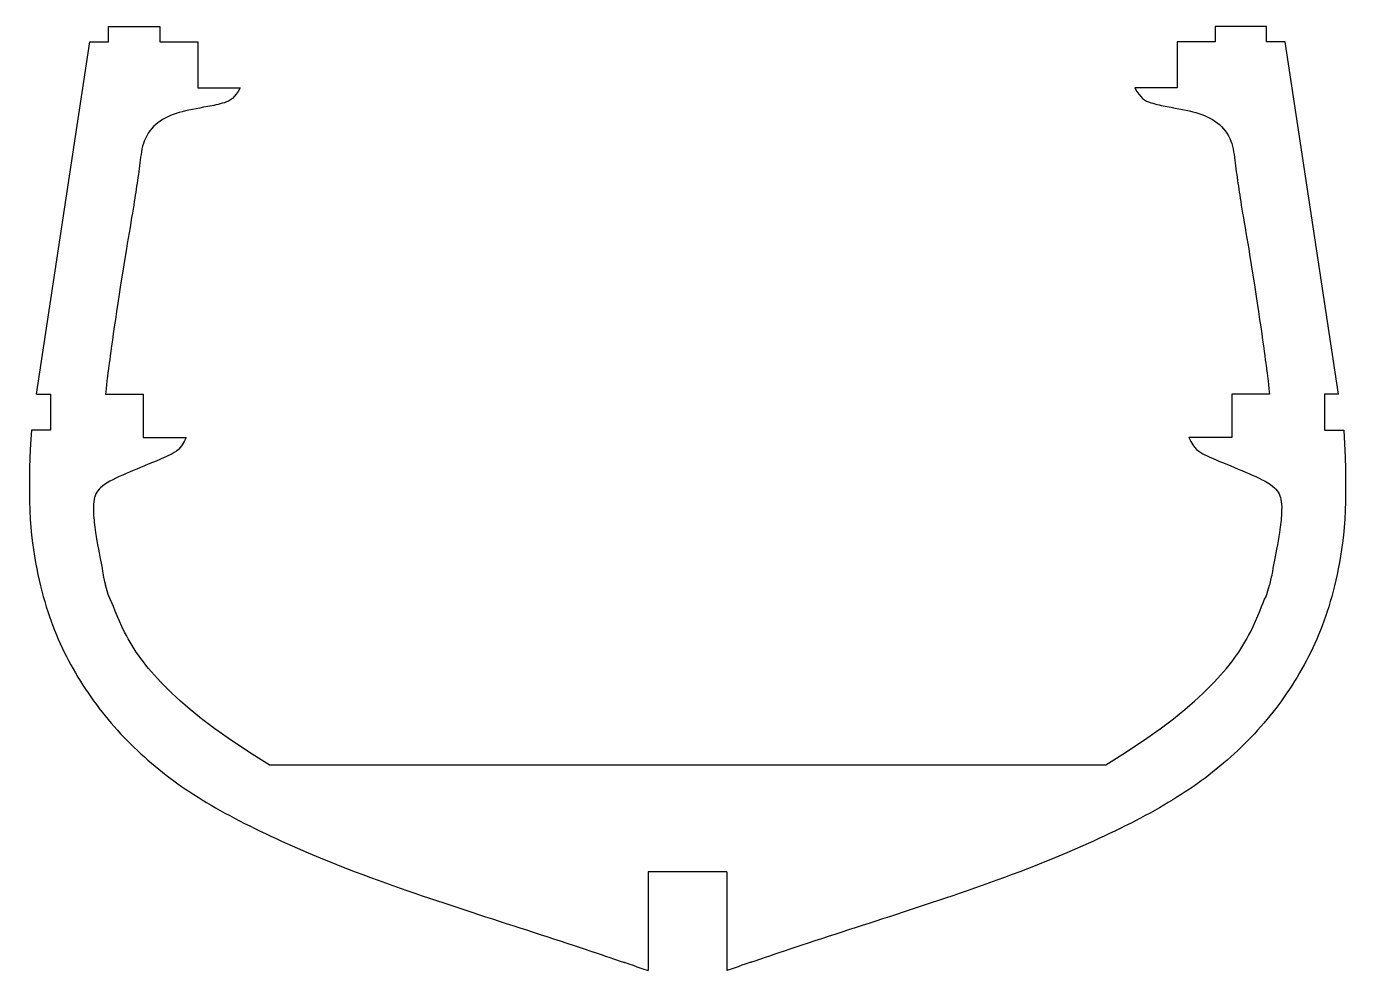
# Model space of a CAD drawing. Header units: millimetres. Extents: x -25 to 109, y -21 to 75.
import ezdxf

# ---------------------------------------------------------------- set-up
doc = ezdxf.new("R2010")
doc.units = ezdxf.units.MM

msp = doc.modelspace()

# ---------------------------------------------------------------- linework, layer by layer
at = {"color": 7, "linetype": 'Continuous'}
for p, q in [((-16.3, 73.31), (-16.3, 74.88)), ((-16.3, 74.88), (-11.1, 74.88)), ((-11.1, 74.88), (-11.1, 73.31)), ((95.89, 74.88), (95.89, 73.31)), ((101.08, 74.88), (95.89, 74.88)), ((101.08, 73.31), (101.08, 74.88)), ((-23.6, 37.59), (-18.2, 73.31)), ((-18.2, 73.31), (-16.3, 73.31)), ((-11.1, 73.31), (-7.25, 73.31)), ((-7.25, 73.31), (-7.25, 68.65)), ((92.04, 73.31), (92.04, 68.65)), ((95.89, 73.31), (92.04, 73.31)), ((102.99, 73.31), (101.08, 73.31)), ((108.39, 37.59), (102.99, 73.31)), ((-7.25, 68.65), (-2.96, 68.65)), ((92.04, 68.65), (87.75, 68.65)), ((-23.6, 37.59), (-22.18, 37.59)), ((-22.18, 37.59), (-22.18, 33.94)), ((-16.61, 37.59), (-12.8, 37.59)), ((-12.8, 37.59), (-12.8, 33.19)), ((97.58, 37.59), (97.58, 33.19)), ((101.39, 37.59), (97.58, 37.59)), ((106.97, 37.59), (106.97, 33.94)), ((108.39, 37.59), (106.97, 37.59)), ((-22.18, 33.94), (-24.12, 33.94)), ((106.97, 33.94), (108.91, 33.94)), ((-12.8, 33.19), (-8.43, 33.19)), ((97.58, 33.19), (93.22, 33.19)), ((0, 0), (84.79, 0)), ((38.39, -10.84), (38.39, -20.84)), ((46.39, -10.84), (38.39, -10.84)), ((38.39, -10.84), (38.39, -20.84)), ((46.39, -10.84), (46.39, -20.84)), ((46.39, -10.84), (46.39, -20.84))]:
    msp.add_line(p, q, dxfattribs=at)
for points, knots in [([(-2.96, 68.65), (-3.48, 67.6), (-4.53, 67.07), (-6.9, 66.63), (-9.2, 66.23), (-11.46, 65.24), (-12.85, 63.39), (-13.1, 61.02), (-13.44, 58.68), (-13.8, 56.33), (-15.41, 47), (-16.61, 37.59), (-16.26, 40.73), (-16.61, 37.59)], [0, 0, 0, 0, 0.030814, 0.061846, 0.125289, 0.18693, 0.251825, 0.313005, 0.37562, 0.437989, 0.500503, 0.75018, 1, 1, 1, 1]), ([(87.75, 68.65), (88.26, 67.6), (89.32, 67.07), (91.68, 66.63), (93.99, 66.23), (96.25, 65.24), (97.64, 63.39), (97.89, 61.02), (98.23, 58.68), (98.59, 56.33), (100.2, 47), (101.39, 37.59), (101.04, 40.73), (101.39, 37.59)], [0, 0, 0, 0, 0.030814, 0.061847, 0.12529, 0.186931, 0.251826, 0.313005, 0.37562, 0.43799, 0.500503, 0.75018, 1, 1, 1, 1]), ([(-24.12, 33.94), (-24.62, 26.26), (-23.63, 18.59), (-21.05, 11.32), (-16.86, 4.8), (-11.36, -0.63), (-4.93, -4.88), (5.55, -9.77), (16.43, -13.65), (27.47, -17.14), (38.39, -20.84), (34.76, -19.58), (38.39, -20.84)], [0, 0, 0, 0, 0.083179, 0.166689, 0.250088, 0.333782, 0.417287, 0.50059, 0.625515, 0.750358, 0.875355, 1, 1, 1, 1]), ([(108.91, 33.94), (109.4, 26.26), (108.42, 18.59), (105.83, 11.32), (101.65, 4.8), (96.15, -0.63), (89.71, -4.88), (79.24, -9.77), (68.35, -13.65), (57.32, -17.14), (46.39, -20.84), (50.03, -19.58), (46.39, -20.84)], [0, 0, 0, 0, 0.083179, 0.166689, 0.250088, 0.333782, 0.417287, 0.50059, 0.625515, 0.750358, 0.875355, 1, 1, 1, 1]), ([(-8.43, 33.19), (-8.93, 32.05), (-10.07, 31.37), (-12.44, 30.43), (-15.14, 29.29), (-17.27, 28.27), (-17.83, 27.03), (-17.85, 25.54), (-17.61, 23.34), (-16.61, 18.22), (-16.99, 19.92), (-16.61, 18.22)], [0, 0, 0, 0, 0.060141, 0.124328, 0.247521, 0.388904, 0.503215, 0.568731, 0.64093, 0.747663, 1, 1, 1, 1]), ([(93.22, 33.19), (93.72, 32.05), (94.86, 31.37), (97.23, 30.43), (99.92, 29.29), (102.05, 28.27), (102.62, 27.03), (102.64, 25.54), (102.4, 23.34), (101.39, 18.22), (101.77, 19.92), (101.39, 18.22)], [0, 0, 0, 0, 0.060141, 0.124328, 0.247522, 0.388904, 0.503215, 0.568732, 0.64093, 0.747663, 1, 1, 1, 1]), ([(0, 0), (-6.03, 3.74), (-11.39, 8.39), (-14.63, 12.86), (-16.61, 18.22), (-16.06, 16.38), (-16.61, 18.22)], [0, 0, 0, 0, 0.27902, 0.558134, 0.775494, 1, 1, 1, 1]), ([(84.79, 0), (90.81, 3.74), (96.18, 8.39), (99.42, 12.86), (101.39, 18.22), (100.84, 16.38), (101.39, 18.22)], [0, 0, 0, 0, 0.27902, 0.558135, 0.775495, 1, 1, 1, 1])]:
    msp.add_open_spline(points, degree=3, knots=knots, dxfattribs=at)

doc.saveas('drawing.dxf')
